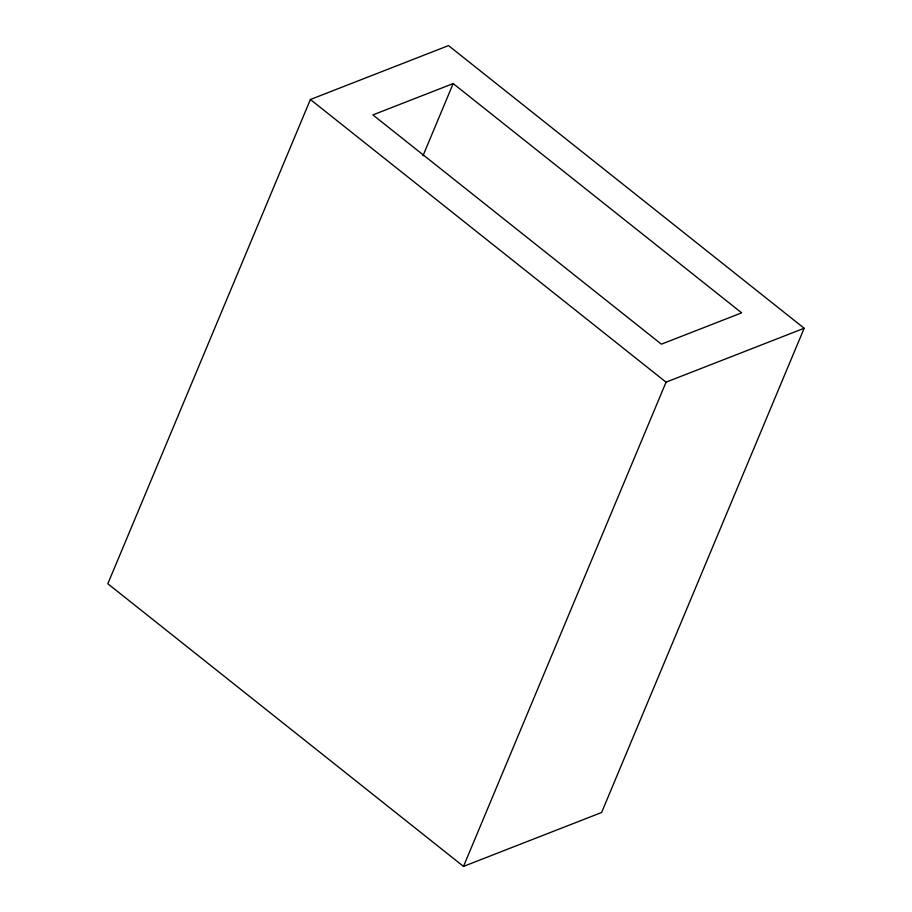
<?xml version="1.0" encoding="UTF-8"?>
<svg xmlns="http://www.w3.org/2000/svg" width="912" height="912" viewBox="0 0 912 912"><rect width="100%" height="100%" fill="white"/><g stroke="black" fill="none" stroke-linecap="round" stroke-linejoin="round"><path stroke-width="1.37" d="M310.399 99.499L107.833 583.748L463.49 866.4L601.601 812.501L804.167 328.252L448.51 45.6L310.399 99.499L666.056 382.162L804.167 328.252M422.986 155.758L453.173 83.573L741.661 312.85L661.382 344.177L372.894 114.912L453.173 83.573M463.49 866.4L666.056 382.162"/></g></svg>
